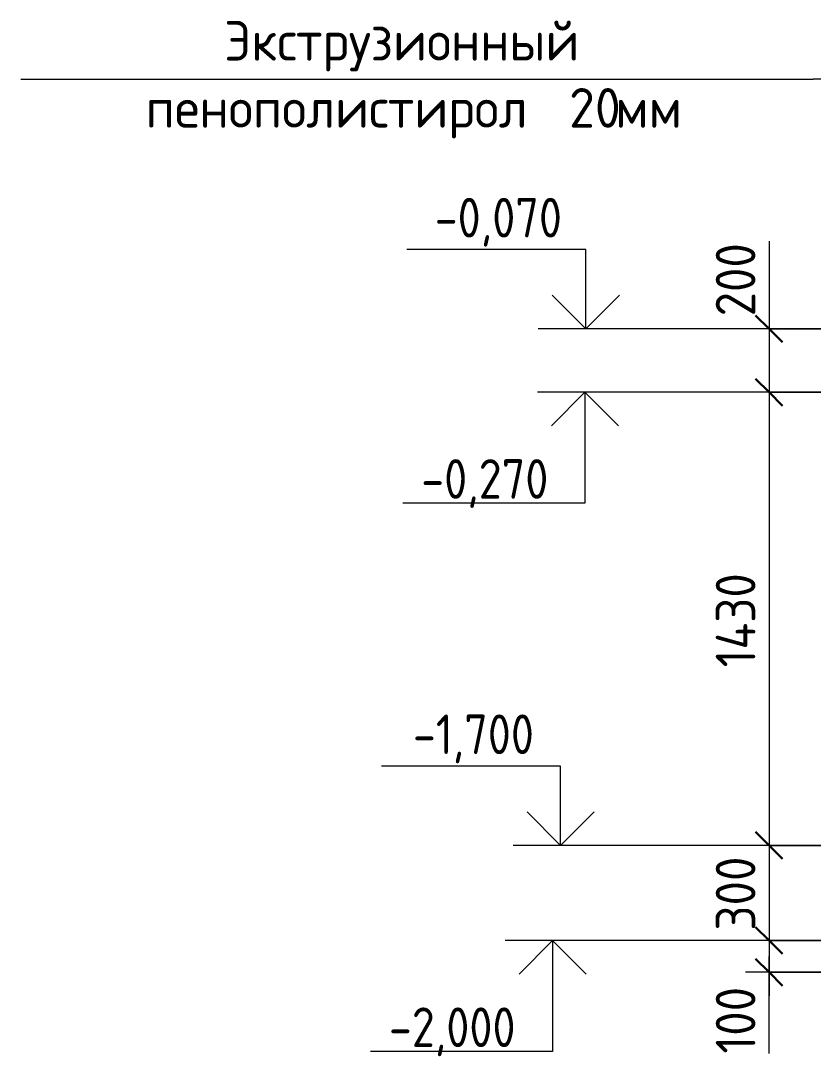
# Model space of a CAD drawing. Header units: millimetres. Extents: x 21225 to 69556, y -4162 to 36638.
# Drawn here: x 52627 to 55127, y -2365 to 902 of the extents above; entities that cross this region are included whole.
import ezdxf

# ---------------------------------------------------------------- set-up
doc = ezdxf.new("R2010")
doc.units = ezdxf.units.MM
for name, color, linetype, lineweight in [('AA_Dim', 7, 'Continuous', 9), ('AA_Dim-50', 7, 'Continuous', 9), ('AA_Vinoska', 7, 'Continuous', 9), ('AA_Visotnaya otmetka', 7, 'Continuous', 9)]:
    doc.layers.add(name, color=color, linetype=linetype, lineweight=lineweight)
doc.styles.add('GOST Common_1', font='GOST Common.ttf', dxfattribs={"height": 125})
doc.styles.add('ISOCPEUR_1', font='isocpeur.ttf', dxfattribs={"width": 0.9, "height": 125})
doc.styles.add('ISOCPEUR_2', font='isocpeur.ttf', dxfattribs={"width": 0.85, "height": 125})
doc.dimstyles.new('00_Точн_3_знака__прозр_', dxfattribs={"dimscale": 304.8, "dimtxt": 124.497647, "dimasz": 0.278871, "dimexe": 0.246063, "dimexo": 0.164042, "dimgap": 0.016404, "dimtad": 1, "dimdec": 3, "dimrnd": 0.001, "dimdsep": 46, "dimtxsty": 'ISOCPEUR_1', "dimblk1": 'OBLIQUE', "dimblk2": 'OBLIQUE', "dimsah": 1, "dimcen": 0.09, "dimdle": 0.246063, "dimazin": 0, "dimtfac": 1, "dimtdec": 4, "dimtix": 1, "dimtmove": 0, "dimatfit": 3, "dimfxl": 1, "dimtvp": 1, "dimtolj": 1, "dimtzin": 0, "dimlwd": 18, "dimlwe": 18, "dimarcsym": 2})
doc.dimstyles.new('00_Точн_3_знака__прозр__1', dxfattribs={"dimscale": 304.8, "dimtxt": 124.497647, "dimasz": 0.278871, "dimexe": 0.246063, "dimexo": 0.164042, "dimgap": 0.016404, "dimtad": 1, "dimdec": 3, "dimrnd": 0.001, "dimdsep": 46, "dimtxsty": 'ISOCPEUR_1', "dimblk1": 'OBLIQUE', "dimblk2": 'OBLIQUE', "dimsah": 1, "dimcen": 0.09, "dimdle": 0.246063, "dimazin": 0, "dimtfac": 1, "dimtdec": 4, "dimtix": 1, "dimtmove": 1, "dimatfit": 3, "dimfxl": 1, "dimtvp": 1, "dimtolj": 1, "dimtzin": 0, "dimlwd": 18, "dimlwe": 18, "dimarcsym": 2})

# ---------------------------------------------------------------- blocks, each defined once
blk = doc.blocks.new('Высотные отметки - Стрелка вверх-400292-Сечение 3')
at = {"layer": 'AA_Vinoska'}
for p, q in [((22698.6, 180), (22133.6, 180)), ((22698.6, -70), (22698.6, 180)), ((22698.6, -70), (22592.5, 36.1)), ((22698.6, -70), (22804.7, 36.1)), ((22848.6, -70), (22548.6, -70))]:
    blk.add_line(p, q, dxfattribs=at)
blk = doc.blocks.new('Высотные отметки - Стрелка вниз высокая-400290-Сечение 3')
at = {"layer": 'AA_Vinoska'}
for p, q in [((22743.9, -2000), (22443.9, -2000)), ((22593.9, -2000), (22487.9, -2106.1)), ((22593.9, -2000), (22593.9, -2350)), ((22593.9, -2000), (22700, -2106.1)), ((22593.9, -2350), (22018.9, -2350))]:
    blk.add_line(p, q, dxfattribs=at)
blk = doc.blocks.new('040_М_Материала - Наименование материала-409394-Сечение 3')
at = {"layer": 'AA_Vinoska'}
blk.add_line((20916.1, 717.4), (23416.1, 717.4), dxfattribs=at)
blk = doc.blocks.new('DIMBLOCK97-Сечение 3')
at = {"layer": 'AA_Dim-50', "lineweight": 18}
for p, q in [((54987.8, 206.3), (54987.8, -80.7)), ((54987.8, 5), (54987.8, -270)), ((55541.1, -70), (54912.8, -70)), ((54987.8, -70), (55541.1, -70)), ((54987.8, -80.7), (54987.8, -170)), ((55541.1, -270), (54912.8, -270)), ((54987.8, -270), (55541.1, -270))]:
    blk.add_line(p, q, dxfattribs=at)
at = {"layer": 'AA_Dim-50', "lineweight": 30}
for p, q in [((54987.8, -70), (54945.3, -27.5)), ((54987.8, -70), (55030.3, -112.5)), ((54987.8, -270), (54945.3, -227.5)), ((54987.8, -270), (55030.3, -312.5))]:
    blk.add_line(p, q, dxfattribs=at)
at = {"layer": 'AA_Dim-50', "color": 0, "lineweight": 18, "insert": (54819.5, -30.7), "char_height": 125, "width": 284.429, "attachment_point": 1, "rotation": 90, "line_spacing_factor": 1.149209, "style": 'ISOCPEUR_1'}
blk.add_mtext('200', dxfattribs=at)
blk = doc.blocks.new('_Oblique')
at = {"color": 0, "linetype": 'ByBlock', "lineweight": -2}
blk.add_line((-0.5, -0.5), (0.5, 0.5), dxfattribs=at)
blk = doc.blocks.new('DIMBLOCK98-Сечение 3')
at = {"layer": 'AA_Dim-50', "lineweight": 30}
for p, q in [((54987.8, -270), (54945.3, -227.5)), ((54987.8, -270), (55030.3, -312.5)), ((54987.8, -1700), (54945.3, -1657.5)), ((54987.8, -1700), (55030.3, -1742.5))]:
    blk.add_line(p, q, dxfattribs=at)
at = {"layer": 'AA_Dim-50', "lineweight": 18}
for p, q in [((55541.1, -270), (54912.8, -270)), ((54987.8, -270), (54987.8, -1700)), ((54987.8, -270), (55541.1, -270)), ((55541.1, -1700), (54912.8, -1700)), ((54987.8, -1700), (55541.1, -1700))]:
    blk.add_line(p, q, dxfattribs=at)
at = {"layer": 'AA_Dim-50', "color": 0, "lineweight": 18, "insert": (54819.5, -1138.2), "char_height": 125, "width": 367.747, "attachment_point": 1, "rotation": 90, "line_spacing_factor": 1.149209, "style": 'ISOCPEUR_1'}
blk.add_mtext('1430', dxfattribs=at)
blk = doc.blocks.new('DIMBLOCK99-Сечение 3')
at = {"layer": 'AA_Dim-50', "lineweight": 30}
for p, q in [((54987.8, -1700), (54945.3, -1657.5)), ((54987.8, -1700), (55030.3, -1742.5)), ((54987.8, -2000), (54945.3, -1957.5)), ((54987.8, -2000), (55030.3, -2042.5))]:
    blk.add_line(p, q, dxfattribs=at)
at = {"layer": 'AA_Dim-50', "lineweight": 18}
for p, q in [((55541.1, -1700), (54912.8, -1700)), ((54987.8, -1700), (54987.8, -2000)), ((54987.8, -1700), (55541.1, -1700)), ((55541.1, -2000), (54912.8, -2000)), ((54987.8, -2000), (55541.1, -2000))]:
    blk.add_line(p, q, dxfattribs=at)
at = {"layer": 'AA_Dim-50', "color": 0, "lineweight": 18, "insert": (54819.5, -1968.5), "char_height": 125, "width": 284.429, "attachment_point": 1, "rotation": 90, "line_spacing_factor": 1.149209, "style": 'ISOCPEUR_1'}
blk.add_mtext('300', dxfattribs=at)
blk = doc.blocks.new('DIMBLOCK100-Сечение 3')
at = {"layer": 'AA_Dim-50', "lineweight": 30}
for p, q in [((54987.8, -2000), (54945.3, -1957.5)), ((54987.8, -2000), (55030.3, -2042.5)), ((54987.8, -2100), (54945.3, -2057.5)), ((54987.8, -2100), (55030.3, -2142.5))]:
    blk.add_line(p, q, dxfattribs=at)
at = {"layer": 'AA_Dim-50', "lineweight": 18}
for p, q in [((55541.1, -2000), (54912.8, -2000)), ((54987.8, -2000), (54987.8, -2175)), ((54987.8, -2000), (55541.1, -2000)), ((54987.8, -2091.3), (54987.8, -2050)), ((55541.1, -2100), (54912.8, -2100)), ((54987.8, -2356.8), (54987.8, -2091.3)), ((54987.8, -2100), (55541.1, -2100))]:
    blk.add_line(p, q, dxfattribs=at)
at = {"layer": 'AA_Dim-50', "color": 0, "lineweight": 18, "insert": (54819.5, -2356.8), "char_height": 125, "width": 258.572, "attachment_point": 1, "rotation": 90, "line_spacing_factor": 1.149209, "style": 'ISOCPEUR_1'}
blk.add_mtext('100', dxfattribs=at)

msp = doc.modelspace()

# ---------------------------------------------------------------- linework, layer by layer
at = {"layer": 'AA_Vinoska'}
msp.add_line((55197.5599, 717.3837), (55127.1287, 717.3837), dxfattribs=at)
at = {"layer": 'AA_Visotnaya otmetka'}
for p, q in [((56256.6718, -69.9996), (54409.6598, -69.9996)), ((56125.6806, -269.9996), (54406.9888, -269.9996)), ((56054.1492, -1700), (54330.2714, -1700)), ((56043.3801, -2000), (54305.0159, -2000))]:
    msp.add_line(p, q, dxfattribs=at)

# ---------------------------------------------------------------- block references
at = {"layer": 'AA_Vinoska'}
for name in ['040_М_Материала - Наименование материала-409394-Сечение 3', 'Высотные отметки - Стрелка вверх-400292-Сечение 3', 'Высотные отметки - Стрелка вниз высокая-400290-Сечение 3']:
    msp.add_blockref(name, (31711.0723, 0), dxfattribs=at)
at = {"layer": 'AA_Visotnaya otmetka'}
for name, p in [('Высотные отметки - Стрелка вниз высокая-400290-Сечение 3', (31813.0452, 1730.0004)), ('Высотные отметки - Стрелка вверх-400292-Сечение 3', (31631.6839, -1630.0004))]:
    msp.add_blockref(name, p, dxfattribs=at)

# ---------------------------------------------------------------- texts
at = {"layer": 'AA_Vinoska', "char_height": 125, "attachment_point": 1, "style": 'GOST Common_1'}
for s, insert, width in [('Экструзионный', (53268.8415, 901.4389), 1439.029062), (' 20', (54280.8727, 689.7722), 268.565312), ('пенополистирол', (53020.7946, 689.7722), 1527.214687), ('мм', (54502.4613, 689.7722), 240.50625)]:
    msp.add_mtext(s, dxfattribs=dict(at, insert=insert, width=width))
at = {"layer": 'AA_Visotnaya otmetka', "char_height": 125, "attachment_point": 1, "line_spacing_factor": 1.149209, "style": 'ISOCPEUR_2'}
for s, insert, width in [('-0,070', (53932.9869, 343.3073), 484.01503), ('-0,270', (53890.3159, -481.1112), 484.01503), ('-1,700', (53864.18, -1286.693), 458.61918), ('-2,000', (53788.343, -2211.1116), 484.01503)]:
    msp.add_mtext(s, dxfattribs=dict(at, insert=insert, width=width))

# ---------------------------------------------------------------- dimensions: what is measured, and where the dimension line sits
at = {"layer": 'AA_Dim', "lineweight": 18}
for base, p1, p2, override, picture, middle in [((54987.7629, -269.9996), (55591.1335, -69.9996), (55591.1339, -269.9996), {"dimpost": '<>', "dimfxl": 200}, 'DIMBLOCK97-Сечение 3', (54902.7893, 111.484)), ((54987.7629, -2100), (55591.1342, -2000), (55591.1342, -2100), {"dimpost": '<>', "dimfxl": 100}, 'DIMBLOCK100-Сечение 3', (54902.7893, -2227.4823))]:
    dim = msp.add_linear_dim(base=base, p1=p1, p2=p2, angle=90, dimstyle='00_Точн_3_знака__прозр__1', override=override, dxfattribs=at)
    dim.commit()
    dim.dimension.update_dxf_attribs({"geometry": picture, "text_midpoint": middle, "dimtype": 160, "text_rotation": 90})
for base, p1, p2, override, picture, middle in [((54987.7629, -1700), (55591.1339, -269.9996), (55591.1342, -1700), {"dimpost": '<>', "dimfxl": 1430.000362}, 'DIMBLOCK98-Сечение 3', (54920.2629, -984.9998)), ((54987.7629, -2000), (55591.1342, -1700), (55591.1342, -2000), {"dimpost": '<>', "dimfxl": 300}, 'DIMBLOCK99-Сечение 3', (54920.2629, -1850))]:
    dim = msp.add_linear_dim(base=base, p1=p1, p2=p2, angle=90, dimstyle='00_Точн_3_знака__прозр_', override=override, dxfattribs=at)
    dim.commit()
    dim.dimension.update_dxf_attribs({"geometry": picture, "text_midpoint": middle})

doc.saveas('drawing.dxf')
